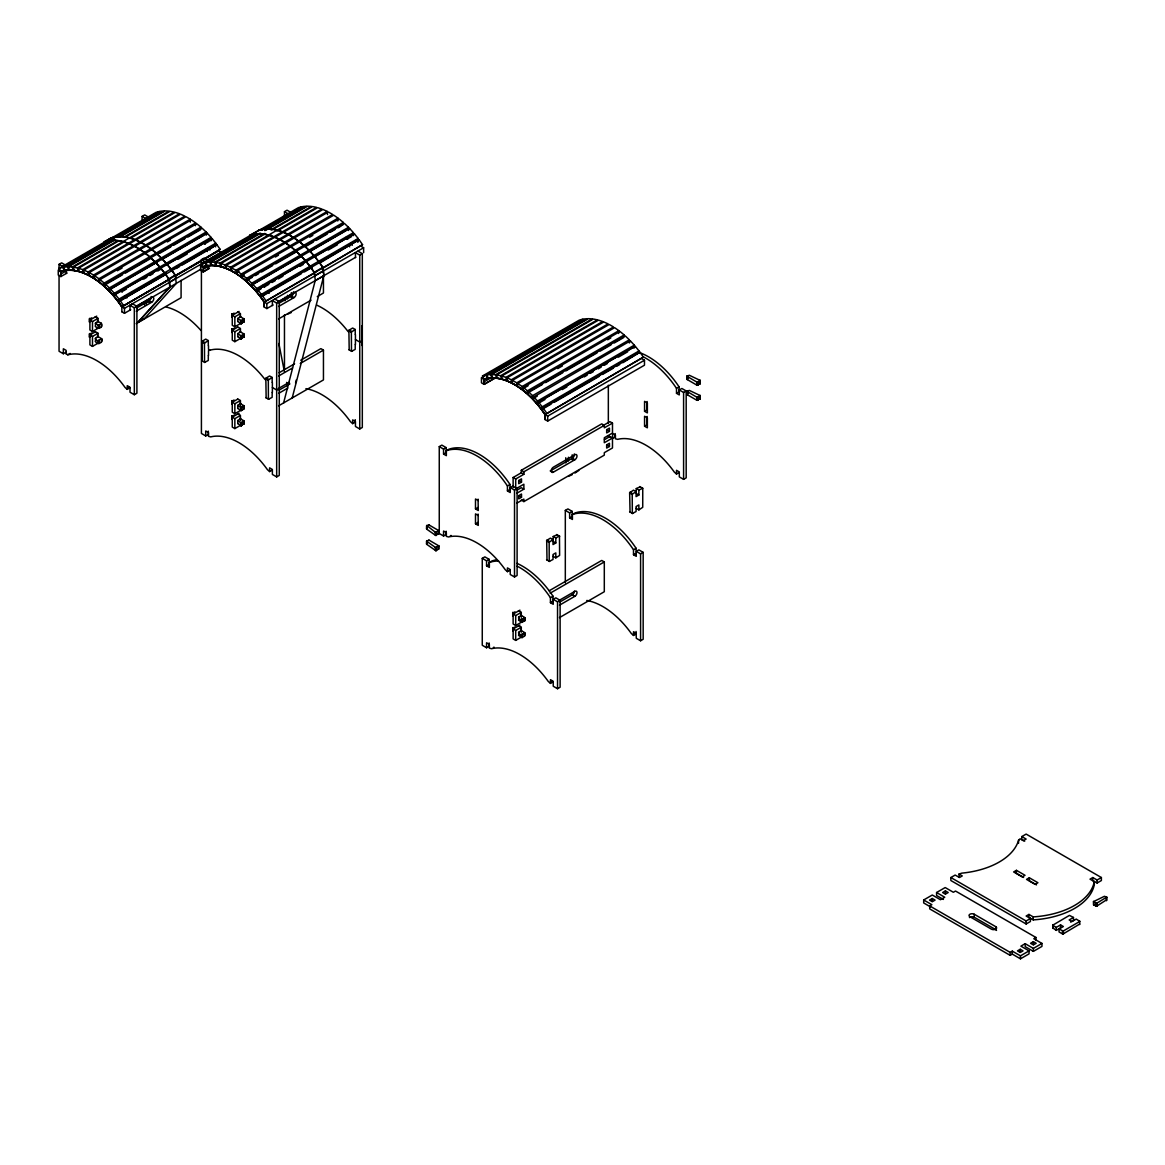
<?xml version="1.0" encoding="UTF-8"?>
<svg xmlns="http://www.w3.org/2000/svg" width="1165" height="1165" viewBox="0 0 1165 1165"><rect width="100%" height="100%" fill="white"/><g stroke="black" fill="none" stroke-linecap="round" stroke-linejoin="round"><path stroke-width="1.5" d="M94.627 275.77L94.35 278.581L98.632 281.566L98.909 278.755L195.676 222.894L191.395 219.894L94.627 275.77L98.909 278.755M195.4 225.69L195.676 222.894M337.763 220.971L338.039 218.175L333.758 215.175L236.99 271.052L236.713 273.862L240.995 276.848L244.111 275.042M240.995 276.848L241.257 274.037L338.039 218.175M618.615 333.467L618.892 330.656L614.61 327.671L517.843 383.533L517.566 386.343L521.847 389.328L528.095 385.731M521.847 389.328L522.109 386.532L618.892 330.656M202.273 360.946L201.967 341.403L205.71 339.088L208.302 340.588L208.302 345.554M208.302 355.485L208.302 360.451L204.545 362.461L204.443 343.18L208.302 340.588M266.144 397.818L265.838 378.276L269.581 375.975L272.159 377.46L272.159 382.426M272.159 392.357L272.159 397.323L268.416 399.333L268.314 380.052L272.159 377.46M349.194 349.864L348.888 330.321L352.646 328.02L355.223 329.506L355.223 334.471M355.223 344.403L355.223 349.369L351.481 351.393L351.364 332.098L355.223 329.506M546.997 559.972L546.691 540.429L550.433 538.114L553.011 539.613L553.011 544.579L555.807 542.963L555.807 537.997L559.462 535.944L559.622 555.414L555.807 557.86L553.229 556.375M555.807 557.86L555.807 552.894L553.011 554.511L553.011 559.477L549.21 561.428L549.166 542.206L553.011 539.613M578.859 470.442L575 473.034M630.047 512.018L629.639 492.766L633.498 490.159L636.075 491.659L632.216 494.251L632.333 513.532L636.075 511.522L636.075 506.557L638.871 504.94L638.871 509.906L636.294 508.421M239.611 403.207L243.864 405.726L243.674 408.522M429.04 524.978L426.885 525.473L426.667 529.114L435.608 535.39L438.506 533.424M426.608 544.201L426.885 540.633L426.725 544.332L435.608 550.535L438.739 549.079L438.739 545.832L435.608 547.565L426.565 541.157L429.04 540.138M686.986 376.251L689.316 375.261L700.18 380.416L697.078 382.207L687 376.324L687.073 379.441L696.772 385.076L700.18 383.401M686.986 391.411L689.316 390.406L700.18 395.561L697.078 397.352L686.986 391.411L687.073 394.6L696.772 400.221L700.18 398.547M687 394.454L688.166 393.508M187.944 237.005L200.438 229.796L200.977 227.19L196.769 223.724L100.001 279.585L99.462 282.192L103.656 285.658L122.398 274.853M103.656 285.658L104.195 283.066L200.977 227.19M342.801 225.078L343.34 222.471L339.132 219.005L242.364 274.867L241.825 277.474L246.019 280.94L252.266 277.343M246.019 280.94L246.558 278.333L343.34 222.471M614.29 342.961L623.654 337.559L624.192 334.952L619.984 331.486L523.216 387.363L522.677 389.955L526.871 393.435L542.482 384.421M526.871 393.435L527.41 390.828L624.192 334.952M426.725 529.187L426.798 525.532L435.506 532.376L438.695 530.614L438.768 533.876M1093.469 901.652L1104.42 896.293L1106.706 897.152L1096.775 903.21L1093.469 901.652L1093.527 904.826L1096.556 906.239L1106.43 899.904M1024.69 841.203L1021.822 839.543L1021.822 836.572L1026.132 839.048L1023.336 840.664L1020.103 838.8L1018.501 840.402A68.924 39.799 0 0 1 961.809 873.138L959.028 874.07L959.028 877.041M1018.501 843.387L1018.691 839.63M283.532 403.177L315.234 280.517M292.138 398.212L323.841 275.552L322.763 267.411A72.783 42.027 60 0 0 258.63 230.379L249.936 235.214L249.004 237.194M568.389 457.233L568.331 460.947M205.331 234.413L206.132 232.039L202.04 228.136L105.272 284.012L104.471 286.386L108.563 290.289L156.94 262.343M108.563 290.289L109.364 287.915L206.132 232.039M347.694 229.694L348.495 227.321L344.403 223.418L247.635 279.294L246.834 281.653L250.926 285.571L300.861 256.722M250.926 285.571L251.727 283.197L348.495 227.321M628.547 342.175L629.348 339.816L625.255 335.899L528.488 391.775L527.687 394.149L531.779 398.051L630.381 340.864L634.299 345.16L633.25 347.272L536.482 403.148L532.551 398.852L533.614 396.741L537.531 401.037L536.482 403.148M531.779 398.051L532.58 395.678L629.348 339.816M237.689 321.453L241.111 323.637L243.82 321.729M237.689 336.598L241.111 338.782L243.747 336.816M91.758 317.841L89.53 319.108M361.762 345.452L361.762 325.88M166.333 264.746L210.035 239.509L211.083 237.398L207.166 233.102L110.398 288.978L109.335 291.075L113.267 295.371L160.086 268.343M113.267 295.371L114.316 293.274L211.083 237.398M206.103 235.214L207.166 233.102M313.37 257.319L352.398 234.791L353.446 232.68L349.529 228.384L252.761 284.245L251.698 286.357L255.63 290.653L307.138 260.916M255.63 290.653L256.679 288.556L353.446 232.68M348.466 230.495L349.529 228.384M629.318 342.976L630.381 340.864M110.893 238.01L104.442 241.738L103.408 243.631L105.986 242.131M103.51 243.718L104.53 241.869L110.981 238.141A72.783 42.027 60 0 1 175.129 275.173L176.308 283.386L144.358 318.729M243.864 322.195L243.864 318.802L239.611 316.298M243.864 337.34L243.747 333.831L243.82 337.399M237.689 423.507L241.111 425.691L243.674 423.681M688.166 378.363L687 379.309M170.789 270.251L214.491 245.014L215.787 243.194L212.074 238.548L115.306 294.425L114.01 296.245L117.723 300.89L166.114 272.959M117.723 300.89L119.019 299.07L215.787 243.194M210.778 240.383L212.074 238.548M311.594 266.436L260.086 296.172L256.373 291.527L257.669 289.706L354.437 233.83L358.15 238.475L356.854 240.296L319.399 261.936M260.086 296.172L261.382 294.352L358.15 238.475M353.141 235.665L354.437 233.83M537.225 404.007L538.521 402.187L635.289 346.311L639.003 350.956L637.706 352.791L540.939 408.653L537.225 404.007L545.031 399.508M540.939 408.653L542.235 406.833L639.003 350.956M633.993 348.146L635.289 346.311M91.758 332.986L89.53 334.253M237.689 408.362L240.995 410.531L243.864 409.104M518.542 620.173L521.847 622.358L524.672 620.45M137.863 322.312L169.726 287.056M104.442 241.723A72.958 42.129 60 0 1 168.765 278.857L169.857 287.114L137.907 322.457L144.314 318.598M220.185 249.368L121.888 306.759L118.422 301.822L216.719 244.432L220.185 249.368L204.516 259.081L218.671 250.97L221.263 252.47L207.21 260.581M215.19 245.961L216.719 244.432M262.314 295.575L260.785 297.104L264.251 302.041L362.548 244.65L359.082 239.713L262.314 295.575L265.78 300.512M359.082 239.713L320.098 262.868M362.548 244.65L321.904 268.78M643.4 357.131L545.104 414.522L541.638 409.585L543.167 408.07L639.935 352.194L643.4 357.131L545.016 414.609L545.016 419.517L547.696 421.075L644.478 365.198L644.478 360.233L641.886 358.747M639.935 352.194L622.809 362.737M234.121 313.123L231.893 314.39M232.053 316.647L231.893 317.375L231.879 313.778M234.121 328.268L231.893 329.535M232.053 331.792L231.893 332.52L231.879 328.923M234.063 400.003L231.893 401.299M234.121 415.177L231.893 416.444M514.974 611.843L512.746 613.11M512.906 615.368L512.746 616.096L512.731 612.499M514.974 626.988L512.746 628.255M512.906 630.513L512.746 631.241L512.731 627.644M95.326 326.171C97.51 330.656 104.005 327.176 101.311 323.36L97.248 321.016M95.326 341.316C97.248 345.67 103.976 342.627 101.311 338.505L97.248 336.161M243.747 409.221L243.747 405.595M243.747 424.366L243.674 420.696L239.611 418.351M1070.591 922.098L1073.46 920.437L1073.46 917.467L1069.426 915.384L1052.65 925.258L1056.247 927.398L1060.558 924.908L1063.354 926.524L1059.043 929.015L1059.043 931.985L1062.917 934.082L1079.693 924.049M1052.811 927.893L1056.247 930.369L1060.558 927.893L1060.558 924.908M632.522 493.727L630.047 492.154M232.053 403.556L231.893 404.284L231.879 400.687M232.053 418.701L231.893 419.429L231.879 415.832M101.311 323.36L98.748 325.37L95.326 323.186M101.384 342.175C104.005 333.175 98.108 345.51 95.326 338.345M237.689 318.467L241.111 320.652L243.864 318.802M241.65 323.521L241.738 320.492M237.689 333.627L240.995 335.797L243.936 334.093M237.689 405.391L241.111 407.561L243.907 405.784M243.747 420.754L240.995 422.706L237.689 420.536M241.65 425.589L241.738 422.56M436.482 535.332L436.569 532.303M436.482 550.492L436.569 547.463M518.542 617.202C520.886 624.222 527.264 612.411 524.672 620.974M518.542 632.347C520.988 639.279 527.294 627.556 524.672 636.119L521.731 637.473L518.542 635.318M59.051 271.591L59.051 264.353L61.629 262.868L65.939 265.343M142.101 220.025L142.101 216.399L144.693 214.913L148.989 217.389M67.177 273.003L60.828 276.556L60.828 271.591L59.269 268.241L156.052 212.365L159.518 211.433L112.685 238.475M59.269 268.241L62.735 267.309L109.568 240.267M63.682 267.135L67.395 266.785L68.691 270.105L64.978 270.469L63.682 267.135L160.45 211.273L164.163 210.909L118.903 237.048M67.395 266.785L114.214 239.742M68.386 266.77L72.303 267.003L73.366 270.324L69.449 270.091L68.386 266.77L115.204 239.728M119.893 237.034L165.153 210.894L169.085 211.127L123.81 237.267M72.303 267.003L117.578 240.864M60.828 274.066L67.075 270.469M73.351 267.135L77.443 267.95L78.244 271.241L74.152 270.426L73.351 267.135L118.612 240.995M124.859 237.398L170.119 211.258L174.211 212.074L77.443 267.95M78.521 268.241L82.715 269.625L83.268 272.843L79.06 271.46L78.521 268.241L123.781 242.102M130.029 238.505L175.289 212.365L179.497 213.748L82.715 269.625M83.822 270.062L180.59 214.185L184.871 216.137L88.103 271.998L83.822 270.062L84.098 273.178L88.38 275.129L88.103 271.998M190.288 219.195L93.52 275.057L93.52 278.042L89.21 275.552L89.21 272.581L185.992 216.705L190.288 219.195L190.288 222.166M117.359 270.746L122.048 268.052M167.309 241.912L170.425 240.107M125.514 273.047L150.489 258.63M159.853 253.227L170.774 246.907M173.905 245.116L184.827 238.796M161.629 259.649L203.773 235.315M121.815 291.745L126.49 289.036M143.659 279.134L146.79 277.328M149.906 275.522L153.023 273.717M157.712 271.023L160.828 269.217M177.997 259.3L187.361 253.897M204.53 243.98L209.219 241.286M118.422 301.822L165.255 274.794M176.177 268.489L179.294 266.683M182.424 264.877L213.632 246.849M97.933 328.341L92.486 331.486L89.909 330.001L89.909 320.069L96.724 316.137M89.909 320.069L92.486 321.555L97.933 318.409M201.414 266.872L201.414 259.635L203.992 258.135L208.302 260.625M284.464 217.112L284.464 211.681L287.056 210.195L291.352 212.671M176.308 278.26L175.216 275.144L168.677 278.901A72.783 42.027 60 0 0 104.53 241.869M121.903 311.812L121.801 306.846L170.279 278.828M121.801 306.846L119.645 303.73A68.779 39.712 60 0 0 63.085 271.066L60.944 271.707L60.944 276.615L58.25 275.057L58.25 270.091L60.828 271.591A68.924 39.799 60 0 1 121.903 306.846L168.736 279.818M98.297 321.438L95.501 323.055L95.501 326.273M176.192 278.231L169.74 281.959L169.74 287.041M203.191 271.838L209.438 268.227L203.307 271.896L203.191 266.872L201.632 263.523L298.415 207.647L301.881 206.715L261.295 230.146M121.903 306.846L124.48 308.332L202.521 263.275M130.014 310.283L130.014 305.317L132.592 303.832L136.902 306.322L136.902 393.231L134.325 394.717L130.014 392.226L130.014 387.261L127.218 385.659L127.218 389.372L125.034 387.435A68.924 39.799 60 0 0 68.342 354.699L66.143 354.116L66.143 350.388L63.347 348.772L63.347 353.738L65.939 352.252M213.078 257.378L215.656 255.878M248.888 237.107L251.756 235.447M201.632 263.523L205.098 262.591L255.048 233.757M203.307 271.896L200.613 270.338L200.613 265.372L203.729 263.581M206.045 262.416L209.758 262.067L211.054 265.387L207.341 265.736L206.045 262.416L255.98 233.583M261.484 230.233L302.813 206.555L306.526 206.19L264.382 230.524M209.758 262.067L259.708 233.233M210.749 262.052L214.666 262.285L215.729 265.605L211.812 265.372L210.749 262.052L260.698 233.218M265.372 230.51L307.516 206.176L311.448 206.409L270.863 229.84M206.423 265.183L203.307 266.989L205.448 266.348A68.779 39.712 60 0 1 262.008 299.012L264.164 302.128L264.164 307.036L266.843 308.579L273.091 304.982M136.276 306.22L151.625 297.352A3.044 1.762 -60 0 1 153.78 298.589A3.044 1.762 -60 0 1 151.625 302.317L136.276 311.186M121.801 311.754L124.48 313.298L130.728 309.701M135.417 306.992L200.963 269.144M130.014 305.317L134.325 307.808L136.902 306.322M214.666 262.285L264.615 233.437M203.191 269.348L209.438 265.751M97.933 343.253L92.486 346.398L89.909 344.898L89.909 334.967L95.355 331.821M136.756 307.924L149.047 300.832A3.044 1.762 -60 0 0 151.13 296.507M215.714 262.416L219.806 263.232L220.607 266.523L216.515 265.707L215.714 262.416L265.664 233.583M271.896 229.971L312.482 206.54L316.574 207.355L219.806 263.232M89.909 334.967L92.486 336.452L97.933 333.307M220.884 263.523L225.078 264.906L225.631 268.125L221.423 266.741L220.884 263.523L270.819 234.675M277.066 231.078L317.652 207.647L321.86 209.03L225.078 264.906M98.297 336.583L95.501 338.2L95.501 341.432M67.57 354.932L70.148 353.446M226.185 265.343L230.466 267.28L230.728 270.397L226.461 268.46L226.185 265.343L322.953 209.467L327.234 211.418L327.511 214.535M230.466 267.28L327.234 211.418M231.573 267.863L328.355 211.986L332.651 214.477L235.883 270.338L231.573 267.863L231.573 270.833L235.883 273.324L239 271.518M136.232 323.622L181.085 297.716L181.085 280.343M275.333 257.028L278.45 255.222M309.672 237.194L312.788 235.388M255.383 275.537L258.514 273.731M261.63 271.926L272.552 265.62M275.683 263.814L295.968 252.106M305.332 246.703L313.137 242.189M316.268 240.398L327.19 234.078M330.307 232.286L334.996 229.578M338.112 227.772L341.228 225.966M310.225 251.32L346.136 230.597M256.373 291.527L261.047 288.833M264.178 287.027L268.853 284.318M271.984 282.512L275.1 280.721M278.217 278.916L282.906 276.207M300.075 266.304L303.191 264.499M328.166 250.082L337.53 244.665M346.893 239.262L351.582 236.553M262.343 296.201L301.371 273.673M304.487 271.867L312.293 267.368M240.296 323.622L234.849 326.768L232.272 325.283L232.272 315.351L239.087 311.419M232.272 315.351L234.849 316.836L240.296 313.691M249.936 235.199A72.958 42.129 60 0 1 314.259 272.333L315.336 280.605L323.943 275.639L322.851 267.368L314.171 272.377A72.783 42.027 60 0 0 250.024 235.345M264.164 302.128L315.759 272.304M240.66 316.72L237.864 318.336L237.864 321.555M315.234 275.435L323.943 270.498M200.613 265.372L203.191 266.872A68.924 39.799 60 0 1 264.266 302.128L266.843 303.614L363.626 247.752L363.626 252.718M278.624 301.502L293.988 292.633A3.044 1.762 -60 0 1 296.143 293.871A3.044 1.762 -60 0 1 293.988 297.599L278.624 306.468M277.78 302.274L355.82 257.217M127.218 389.372L129.796 387.887L128.383 387.071M272.377 305.565L272.377 300.599L276.673 303.089L279.265 301.589L279.265 475.422L276.673 476.907L272.377 474.432L272.377 469.466L269.581 467.849L269.581 471.563L267.397 469.626A68.924 39.799 60 0 0 210.705 436.89L208.506 436.307L208.506 432.579L205.71 430.977L205.71 435.943L208.302 434.443L208.302 431.137M355.442 257.611L355.442 252.645L359.737 255.135L362.315 253.65L362.315 427.468L359.737 428.953L355.442 426.477L355.442 421.512L352.646 419.895L352.646 423.623L350.447 421.672A68.924 39.799 60 0 0 305.914 388.659M240.296 338.534L234.849 341.665L232.272 340.18L232.272 330.248L237.718 327.103M279.119 303.206L291.41 296.114A3.044 1.762 -60 0 0 293.493 291.789M232.272 330.248L234.849 331.734L240.296 328.588M240.66 331.865L237.864 333.481L237.864 336.714M278.595 318.904L311.084 300.148M317.273 296.58L323.448 292.998L323.448 275.624M291.352 312.497L287.478 314.23M279.105 372.742L294.585 363.8M300.759 360.233L320.87 348.626L323.448 350.112L323.448 379.921L278.595 405.813M240.296 410.546L234.849 413.691L232.272 412.192L232.272 402.26L237.718 399.114M278.595 376.018L292.517 367.98M300.25 363.509L323.448 350.112M232.272 402.26L234.849 403.745L240.296 400.6M240.66 403.629L237.864 405.245L237.864 408.464M278.624 388.411L289.386 382.207M279.265 388.513L276.673 389.998L272.377 387.508M362.315 340.559L359.737 342.044L355.442 339.568M240.296 425.443L234.849 428.589L232.272 427.089L232.272 417.157L239.087 413.226M279.119 390.115L289.881 383.911M232.272 417.157L234.849 418.657L240.296 415.512M278.624 393.377L287.842 388.062M240.66 418.774L237.864 420.39L237.864 423.623M269.581 471.563L272.159 470.078M352.646 423.623L355.223 422.123L355.223 419.648M482.485 376.004L579.267 320.142L582.733 319.195L485.951 375.072L482.485 376.004L484.014 379.295L484.043 384.319L494.965 378.013M495.081 378.072L484.159 384.377L481.465 382.834L481.465 377.868L484.582 376.062M486.897 374.912L583.665 319.035L587.378 318.686L490.611 374.548L486.897 374.912L488.193 378.232L491.907 377.868L490.611 374.548M491.601 374.533L588.369 318.657L592.301 318.89L495.518 374.766L491.601 374.533L492.664 377.868L496.581 378.101L495.518 374.766M484.159 384.377L484.159 379.47L487.276 377.678M484.043 381.829L490.29 378.232M496.567 374.897L593.335 319.035L597.427 319.851L500.659 375.713L496.567 374.897L497.368 378.203L501.46 379.004L500.659 375.713M501.736 376.004L598.504 320.127L602.713 321.525L505.93 377.387L501.736 376.004L502.275 379.222L506.484 380.62L505.93 377.387M507.037 377.824L603.805 321.948L608.086 323.899L511.319 379.775L507.037 377.824L507.314 380.94L511.595 382.892L511.319 379.775M512.425 380.343L609.208 324.467L613.504 326.957L516.736 382.834L512.425 380.343L512.425 383.329L516.736 385.804L516.736 382.834M557.744 368.606L562.433 365.897M607.693 339.772L610.81 337.967M545.613 382.615L562.782 372.698M565.899 370.892L597.121 352.878M600.237 351.073L611.159 344.767M439.263 446.617L441.841 445.117L446.137 447.608L446.137 452.573L443.559 454.059L443.559 449.093L439.263 446.617L439.263 533.526L443.559 536.002L446.137 534.517L446.137 531.211M443.559 449.093L446.137 447.608M532.551 398.852L537.24 396.144M446.355 450.709L448.933 449.224A68.924 39.799 60 0 1 510.008 484.48L510.008 489.446L507.43 490.931L507.43 485.965A68.924 39.799 60 0 0 446.355 450.709L446.355 455.675L443.559 454.059M537.531 401.037L634.299 345.16M562.2 389.591L566.874 386.897M584.044 376.979L587.175 375.174M590.291 373.382L593.407 371.577M598.096 368.868L601.213 367.062M604.344 365.271L607.46 363.465M618.382 357.16L627.746 351.743M541.638 409.585L551.001 404.182M554.132 402.376L599.393 376.251M602.509 374.446L613.431 368.14M616.562 366.334L619.678 364.529M481.465 377.868L484.043 379.353A68.924 39.799 60 0 1 545.118 414.609L547.696 416.109L644.478 360.233M513.124 487.436L513.124 477.504L521.294 472.786L521.294 470.296L601.722 423.871L604.3 425.356L604.3 427.832L612.484 423.113L612.484 433.045L604.3 437.763L604.3 442.729L612.484 438.025L612.484 447.957L604.3 452.675L604.3 455.151L523.871 501.591L521.294 500.091M603.091 425.56L609.892 421.628L612.484 423.113M521.294 470.296L523.871 471.796L604.3 425.356M513.124 477.504L515.702 478.99L523.871 474.272L523.871 471.796M507.43 485.965L510.008 484.48M615.207 433.584L615.207 436.904L612.63 438.39L612.63 433.424L615.426 435.04L615.426 438.768L617.625 439.351A68.924 39.799 60 0 1 674.317 472.087L676.501 474.024L676.501 470.296L679.297 471.912L679.297 476.878L683.593 479.368L686.185 477.868L686.185 390.959L681.875 388.484L679.297 389.969L679.297 394.935L676.501 393.319L676.501 388.353L679.078 386.867A68.924 39.799 60 0 0 637.634 351.947M507.43 490.931L510.226 492.547L510.226 487.582L512.804 486.096L517.1 488.572L517.1 575.481L514.522 576.981L510.226 574.491L510.226 569.525L507.43 567.908L507.43 571.636L505.231 569.7A68.924 39.799 60 0 0 448.54 536.963L446.355 536.381L446.355 532.653L443.559 531.036L443.559 536.002M521.512 482.092L518.716 483.708L518.716 480.475L521.512 478.859L521.512 482.092L518.935 480.606M609.47 431.312L606.674 432.929L606.674 429.696L609.47 428.079L609.47 431.312L606.892 429.812M478.291 500.586L475.495 498.984L475.495 508.916L478.072 507.416M644.565 411.303L647.361 412.905L647.361 402.974L644.565 401.357L644.565 411.303L647.143 409.803L647.143 401.532M676.501 393.319L679.078 391.833L679.078 386.867M510.226 487.582L514.522 490.072L517.1 488.572M679.297 389.969L683.593 392.445L686.185 390.959M517.216 490.043L521.294 487.684L523.871 489.169L523.871 484.203L515.702 488.921L515.702 478.99M550.2 470.908A3.044 1.762 -60 0 0 550.754 470.675L572.263 458.253A3.044 1.762 -60 0 0 574.345 453.928M604.446 439.671L609.892 436.526L612.484 438.025M517.071 493.101L523.871 489.169M553.346 472.16L574.84 459.753A3.044 1.762 -60 0 0 576.995 456.025A3.044 1.762 -60 0 0 574.84 454.772L553.346 467.194A3.044 1.762 -60 0 0 551.191 470.922A3.044 1.762 -60 0 0 553.346 472.16L550.754 470.675M478.291 515.498L475.495 513.881L475.495 523.813L478.072 522.328M521.512 497.251L518.716 498.868L518.716 495.635L521.512 494.018L521.512 497.251L518.935 495.766M609.47 446.457L606.674 448.074L606.659 444.855L609.455 443.239L609.47 446.457L606.892 444.972M644.565 426.201L647.361 427.817L647.361 417.871L644.565 416.269L644.565 426.201L647.143 424.701L647.143 416.429M517.071 503.032L523.871 499.101L523.871 501.591M572.204 474.65L568.331 476.383M482.266 558.355L484.844 556.87L489.154 559.346L489.154 564.311L486.562 565.811L486.562 560.831L482.266 558.355L482.266 645.264L486.562 647.755L489.154 646.255L489.154 642.949M565.316 510.401L567.908 508.916L572.204 511.391L572.204 516.357L569.627 517.857L569.627 512.891L565.316 510.401L565.316 582.835M486.562 560.831L489.154 559.346M569.627 512.891L572.204 511.391M486.562 565.811L489.358 567.413L489.358 562.447L491.95 560.962A68.924 39.799 60 0 1 496.421 559.855M572.423 514.493L575 513.008A68.924 39.799 60 0 1 636.075 548.264L636.294 556.346L633.498 554.729L633.498 549.764A68.924 39.799 60 0 0 572.423 514.493L572.423 519.474L569.627 517.857M555.807 542.963L553.229 541.463L553.229 536.497L557.103 534.764M638.871 509.906L642.731 507.314L642.745 488.295L638.871 490.043L638.871 495.009L636.075 496.625L636.294 488.557L640.153 486.81M507.43 571.636L510.008 570.151M676.501 474.024L679.078 472.539M549.137 590.801L601.722 560.438L604.3 561.923L604.3 591.733L559.448 617.625M521.148 622.358L515.702 625.503L513.124 624.003L513.124 614.072L519.94 610.14M550.171 593.189L604.3 561.923M513.124 614.072L515.702 615.571L521.148 612.426M486.562 647.755L486.562 642.789L489.358 644.391L489.358 648.119L491.557 648.716A68.924 39.799 60 0 1 548.249 681.438L550.433 683.389L550.433 679.661L553.229 681.277L553.229 686.243L557.54 688.719L560.117 687.234L560.117 600.325L555.807 597.834L553.229 599.32L553.229 604.3L550.433 602.684L550.433 597.718L553.011 596.218A68.924 39.799 60 0 0 516.998 563.365M633.498 549.764L636.075 548.264M521.512 615.44L518.716 617.057L518.716 620.275M550.433 602.684L553.011 601.184L553.011 596.218M633.498 554.729L636.075 553.244M559.477 600.223L574.84 591.354A3.044 1.762 -60 0 1 576.995 592.592A3.044 1.762 -60 0 1 574.84 596.32L559.477 605.188M553.229 599.32L557.54 601.81L560.117 600.325M643.167 552.37L638.871 549.88L636.294 551.38L640.59 553.856L643.167 552.37L643.167 639.279L640.59 640.765L636.294 638.289L636.075 631.459M521.148 637.255L515.702 640.4L513.124 638.901L513.124 628.969L519.94 625.037M559.972 601.926L572.263 594.834A3.044 1.762 -60 0 0 574.418 591.106M513.124 628.969L515.702 630.469L521.148 627.323M521.512 630.585L518.716 632.202L518.716 635.435M550.433 683.389L553.011 681.889L551.598 681.074M586.767 600.47A68.924 39.799 60 0 1 631.299 633.483L633.498 635.435L636.075 633.935L634.648 633.119M1028.928 914.423L1028.928 917.394L1033.224 919.884A68.924 39.799 0 0 0 1094.299 884.614L1094.299 881.643A68.924 39.799 0 0 1 1033.224 916.899L1028.928 914.423L1026.132 916.025L1030.428 918.515L1030.428 921.5L1026.132 923.976L950.858 880.522L950.858 877.536L955.154 875.061L959.465 877.536L962.261 875.934L959.028 874.07M1021.822 836.572L1026.132 834.082L1101.391 877.536L1101.391 880.522L1097.095 883.012L1092.799 880.522L1092.799 877.536L1090.003 879.153L1094.299 881.643M930.5 906.88L923.685 902.948L923.685 899.977L932.291 895.011L940.461 899.73L944.757 897.239L936.587 892.521L936.587 895.506L943.402 899.438M936.587 892.521L945.194 887.555L953.363 892.274L955.518 891.036L1035.947 937.461L1035.947 940.446M932.291 898.477L929.495 900.094L932.291 901.71L935.087 900.094L932.291 898.477L932.291 901.462M945.412 890.905L942.616 892.521L945.412 894.138L948.208 892.521L945.412 890.905L945.412 893.89M1025.185 943.679L1025.185 946.65L1033.37 951.368L1041.961 946.402L1041.961 943.432L1033.37 948.397L1025.185 943.679L1020.889 946.155L1029.059 950.873L1029.059 953.858L1020.467 958.824L1012.283 954.106L1010.142 955.344L929.714 908.904L929.714 905.933L931.854 904.695L923.685 899.977M1016.419 870.328L1013.623 871.944L1022.229 876.91L1025.025 875.294L1016.419 870.328L1016.419 873.299L1023.584 877.449M1029.321 877.769L1026.525 879.386L1035.132 884.351L1037.928 882.735L1029.321 877.769L1029.321 880.755L1036.486 884.89M950.858 877.536L1026.132 920.991L1030.428 918.515M1092.799 877.536L1097.095 880.026L1101.391 877.536M929.714 905.933L1010.142 952.373L1012.283 951.121L1020.467 955.839L1029.059 950.873M1035.947 937.461L1033.792 938.713L1041.961 943.432M1073.46 917.467L1069.15 919.942L1071.946 921.559L1076.256 919.083L1079.853 921.399L1063.223 931.053L1059.043 929.015M1020.249 949.271L1017.453 950.873L1020.249 952.489L1023.045 950.888L1020.249 949.271L1020.249 952.242M1033.37 941.684L1030.559 943.301L1033.355 944.902L1036.166 943.301L1033.37 941.684L1033.37 944.669M90.55 320.87L89.472 322.035L89.69 318.38M90.55 336.015L89.472 337.18L89.69 333.539M99.2 328.282L99.374 325.224M522.415 619.314L522.299 622.328M522.415 634.459L522.299 637.473M522.415 637.444L522.59 634.372M436.278 535.405L436.482 532.361M436.278 547.579L436.176 550.579M484.159 379.47L486.3 378.829A68.779 39.712 60 0 1 542.861 411.493L545.016 414.609M450.345 535.711L451.132 535.478M493.363 647.449L494.135 647.216M1096.673 903.239L1096.556 906.239M60.798 271.532L64.264 270.586L62.735 267.309M203.161 266.8L206.627 265.868L205.098 262.591M484.014 379.295L487.48 378.363L485.951 375.072M98.981 325.355L99.083 328.312M98.981 343.486L99.083 340.486M241.344 320.637L241.228 323.637L240.995 320.652M241.344 323.622L241.563 320.593M241.344 335.797L241.228 338.782L240.995 335.797M241.344 338.767L241.563 335.738M241.344 407.546L241.228 410.546L240.995 407.561M241.344 410.531L241.563 407.502M241.344 422.706L241.228 425.691L240.995 422.706M522.197 634.517L522.08 637.503M697.66 382.222L697.544 385.222M697.66 397.382L697.544 400.367M1096.323 903.283L1096.323 906.254M697.296 382.237L697.427 385.222M697.296 397.396L697.427 400.381M521.847 619.372L521.964 622.358M521.847 634.517L521.964 637.503M435.71 535.419L435.608 532.405M435.71 547.594L435.943 550.594M435.71 550.564L435.608 547.565M1095.974 903.239L1096.207 906.254M240.762 320.593L240.878 323.608M240.762 338.724L240.762 335.753M98.399 325.312L98.748 328.355L98.865 325.37M98.399 328.297L98.311 325.283M98.399 343.442L98.311 340.428M240.762 407.517L240.878 410.517M240.762 422.662L240.878 425.662M521.614 622.299L521.527 619.285L521.527 622.27M521.614 637.444L521.527 634.43L521.439 637.372M696.961 382.178L697.18 385.207M696.961 397.323L697.18 400.352M1095.77 903.166L1095.974 906.224M696.772 382.091L696.961 385.164M1106.575 897.006L1106.43 900.647M240.587 320.521L240.674 323.535M240.587 335.666L240.674 338.695M240.587 407.43L240.674 410.459M240.587 425.56L240.587 422.575M435.419 535.303L435.419 532.332M435.419 547.477L435.506 550.506M361.034 246.252L363.626 247.752M358.019 251.159L362.315 253.65M284.464 211.681L288.774 214.156M608.334 435.914L612.63 438.39M639.731 486.562L642.745 488.295M636.294 488.557L638.871 490.043M636.294 493.523L638.871 495.009M291.41 296.114L293.988 297.599M572.263 458.253L574.84 459.753M349.194 330.001L351.786 331.486M348.772 330.744L351.349 332.243M629.624 492.897L632.202 494.382M142.101 216.399L146.411 218.889M274.955 299.114L279.265 301.589M201.414 259.635L205.71 262.11M348.772 349.617L351.786 351.364M629.624 511.77L632.639 513.503M521.294 472.786L523.871 474.272M237.645 312.002L240.441 313.618L240.441 316.924M237.645 326.899L240.441 328.515L240.441 331.821M239.611 331.442L243.674 333.787M556.666 534.517L559.681 536.25M149.047 300.832L151.625 302.317M149.207 302.434L146.411 300.832L146.411 304.138M553.229 536.497L555.807 537.997M89.21 272.581L93.52 275.057M142.101 303.308L144.97 304.968M202.273 341.083L204.851 342.568M266.144 377.955L268.722 379.441M546.997 540.109L549.574 541.594M201.836 341.826L204.428 343.311M265.707 378.698L268.3 380.183M546.56 540.851L549.152 542.337M209.933 350.214L208.506 349.398L208.506 345.67M59.051 264.353L63.347 266.829M475.495 508.916L478.291 510.532L478.072 499.144M201.836 360.699L204.851 362.432M265.707 397.571L268.722 399.304M546.56 559.724L549.574 561.457M475.495 523.813L478.291 525.43L478.072 514.042M95.282 316.72L98.078 318.336L98.078 321.642M237.645 398.911L240.441 400.527L240.441 405.493M572.263 594.834L574.84 596.32M636.294 633.323L633.498 631.707L633.498 635.435M95.282 331.617L98.078 333.234L98.078 336.539M237.645 413.808L240.441 415.424L240.441 420.39M428.895 524.891L438.652 530.556L438.579 534.123M428.895 540.05L438.739 545.832M518.498 610.722L521.294 612.339L521.294 617.304M520.464 615.018L524.527 617.363L524.6 621.032M63.347 353.738L59.051 351.262L59.051 275.217M205.71 435.943L201.414 433.453L201.414 270.498M518.498 625.62L521.294 627.236L521.294 632.202M520.464 630.163L524.527 632.508L524.6 635.537M995.726 926.67A3.044 1.762 0 0 1 995.726 929.146A3.044 1.762 0 0 1 991.43 929.146L969.921 916.739A3.044 1.762 0 0 1 969.921 914.248A3.044 1.762 0 0 1 974.231 914.248L995.726 926.67L995.726 929.641A3.044 1.762 0 0 1 996.512 930.427M969.44 917.598A3.044 1.762 0 0 1 974.231 917.234L995.726 929.641M517.843 383.533L522.109 386.532M236.99 271.052L241.257 274.037M523.216 387.363L527.41 390.828M242.364 274.867L246.558 278.333M100.001 279.585L104.195 283.066M101.384 323.404L101.384 327.03M528.488 391.775L532.58 395.678M247.635 279.294L251.727 283.197M105.272 284.012L109.364 287.915M252.761 284.245L256.679 288.556M110.398 288.978L114.316 293.274M538.521 402.187L542.235 406.833M257.669 289.706L261.382 294.352M115.306 294.425L119.019 299.07M543.167 408.07L546.633 413.007M119.951 300.293L123.417 305.245M243.864 420.871L243.864 424.249M426.55 528.91L426.565 525.779M278.857 343.471L284.435 371.839M286.648 382.397L287.26 386.008M426.55 541.011L426.565 544.128M1106.663 897.079L1106.663 900.472M1097.095 880.026L1097.095 883.012M1096.964 903.123L1096.964 906.108M1096.877 903.166L1096.775 906.195M1093.717 901.346L1093.746 904.987M1079.693 921.064L1079.693 924.544M1063.354 930.995L1063.354 933.981M1062.495 930.995L1062.495 933.981M1056.247 927.398L1056.247 930.369M1052.811 924.908L1052.811 928.389M1033.224 916.899L1033.224 919.884M1033.37 948.397L1033.37 951.368M1026.132 920.991L1026.132 923.976M1020.467 955.839L1020.467 958.824M1012.283 951.121L1012.283 954.106M1010.142 952.373L1010.142 955.344M974.231 914.248L974.231 917.234M700.18 380.416L700.15 383.853M700.18 395.561L700.15 398.998M700.034 380.314L700.005 383.955M700.034 395.459L700.005 399.1M697.981 382.135L697.981 385.12M697.981 400.265L697.981 397.28L697.777 400.338M697.879 382.178L697.777 385.193M696.772 397.236L696.961 400.309M687.321 375.887L687.321 379.615L687.161 375.975M687.321 391.032L687.321 394.76L687.161 391.12M683.593 392.445L683.593 479.368M640.59 553.856L640.59 640.765M608.334 385.207L608.334 423.23M572.204 454.787L572.204 459.753M565.753 457.743L565.753 462.884M557.54 601.81L557.54 688.719M547.696 416.109L547.696 421.075M545.118 414.609L545.118 419.575M522.59 619.227L522.503 622.256M522.197 619.372L522.08 622.358M515.702 615.571L515.702 625.503M515.702 630.469L515.702 640.4M514.522 490.072L514.522 576.981M512.906 612.397L512.818 615.426M512.906 627.542L512.818 630.571M438.652 545.701L438.579 549.268M436.482 547.506L436.394 550.521M436.278 532.434L436.176 535.434M435.826 532.463L435.943 535.449M359.737 255.135L359.737 428.953M355.442 334.603L355.442 344.534M291.352 292.633L291.352 297.599M287.478 295.357L287.478 298.793M284.901 297.308L284.901 300.73M284.464 314.885L284.464 369.203M276.673 303.089L276.673 476.907M272.377 382.542L272.377 392.474M266.843 303.614L266.843 308.579M264.266 302.128L264.266 307.094M243.674 318.642L243.747 322.312M241.738 335.651L241.65 338.68M241.738 407.415L241.65 410.444M241.563 422.647L241.446 425.662M235.883 270.338L235.883 273.324M234.849 316.836L234.849 326.768M234.849 331.734L234.849 341.665M234.849 403.745L234.849 413.691M234.849 418.657L234.849 428.589M232.053 313.662L231.952 316.691M232.053 328.821L231.952 331.85M232.053 400.585L231.952 403.614M232.053 415.73L231.952 418.759M208.506 265.387L208.506 268.693M208.506 355.602L208.506 350.636L210.705 349.981A68.924 39.799 60 0 1 265.11 379.63M134.325 307.808L134.325 394.717M124.48 308.332L124.48 313.298M99.374 340.369L99.2 343.427M98.865 340.515L98.748 343.5L98.515 340.5M92.486 321.555L92.486 331.486M92.486 336.452L92.486 346.398M89.443 318.555L89.472 322.035M89.443 333.7L89.472 337.18M66.143 270.105L66.143 273.411M209.35 238.927A68.75 39.697 60 0 1 210.982 240.82A68.924 39.799 60 0 0 209.394 238.84M214.142 244.767A68.75 39.697 60 0 1 215.671 246.82A68.924 39.799 60 0 0 214.2 244.708M166.173 307.007A68.924 39.799 60 0 1 201.006 330.54M205.812 249.485A68.924 39.799 60 0 1 207.341 251.538M203.584 242.131A68.924 39.799 60 0 1 205.215 244.038M208.389 247.999A68.924 39.799 60 0 1 209.918 250.038M120.534 290.085A68.924 39.799 60 0 1 122.165 291.993M125.325 295.939A68.924 39.799 60 0 1 126.854 297.992M110.893 237.995A72.958 42.129 60 0 1 175.216 275.129M258.543 230.233A72.958 42.129 60 0 1 322.851 267.368M489.358 562.447A68.924 39.799 60 0 1 498.635 561.035M517.158 566.175A68.924 39.799 60 0 1 550.433 597.718M643.211 356.81A68.924 39.799 60 0 1 676.501 388.353M356.505 240.048A68.75 39.697 60 0 1 358.034 242.102A68.924 39.799 60 0 0 356.563 239.975M316.618 305.084A68.924 39.799 60 0 1 348.16 331.675M348.16 244.767A68.924 39.799 60 0 1 349.704 246.82M345.947 237.412A68.924 39.799 60 0 1 347.578 239.32M350.752 243.267A68.924 39.799 60 0 1 352.281 245.32M262.882 285.367A68.924 39.799 60 0 1 264.528 287.274M267.688 291.221A68.924 39.799 60 0 1 269.217 293.274M296.07 380.183A3.044 1.762 -60 0 1 295.517 382.906M201.501 260.8L174.867 276.207L201.501 260.887"/></g></svg>
